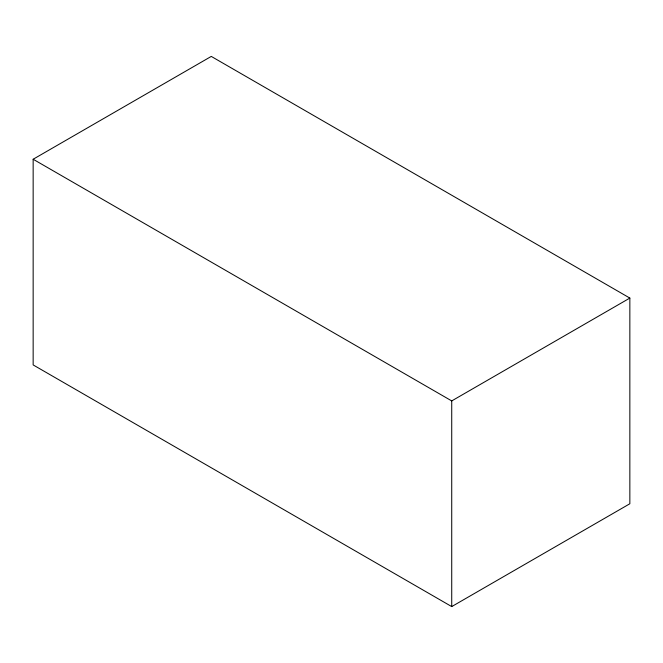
<?xml version="1.0" encoding="UTF-8"?>
<svg xmlns="http://www.w3.org/2000/svg" width="663" height="663" viewBox="0 0 663 663"><rect width="100%" height="100%" fill="white"/><g stroke="black" fill="none" stroke-linecap="round" stroke-linejoin="round"><path stroke-width="0.99" d="M33.15 159.244L211.273 56.413L629.85 298.077L629.85 503.756L451.727 606.587L33.15 364.923L33.15 159.244L451.727 400.916L629.85 298.077M451.727 400.916L451.727 606.587"/></g></svg>
